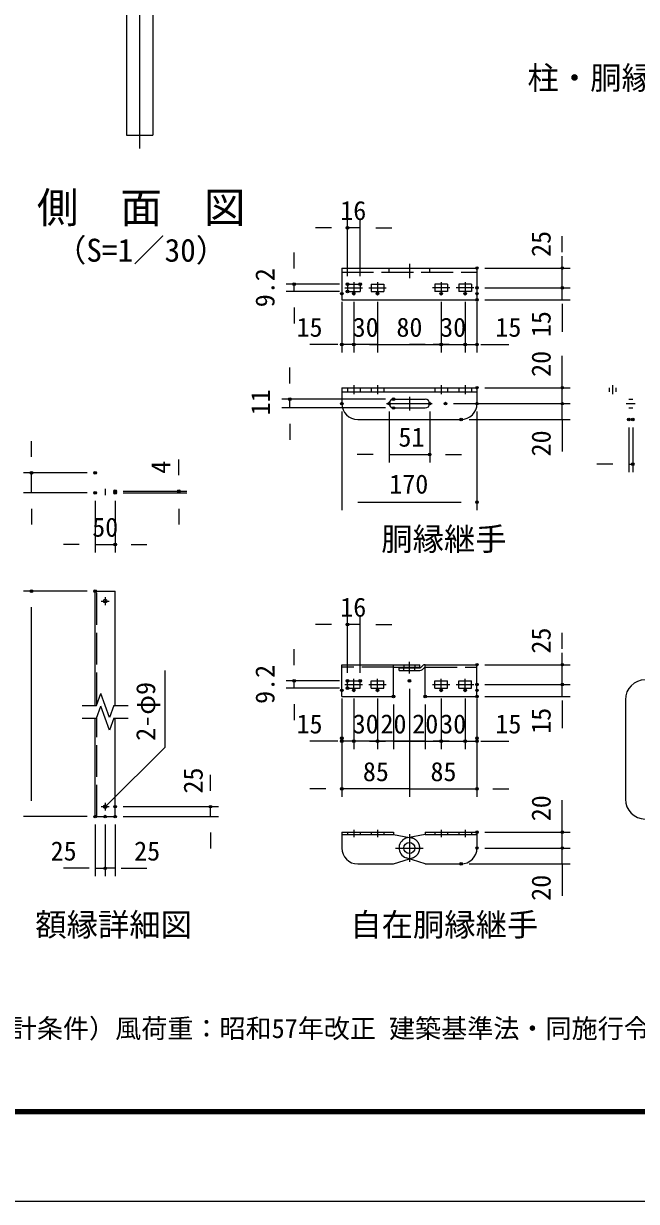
# Model space of a CAD drawing. Units: millimetres, scale not verified, with parts at other scales. Extents: x -6300 to 6300, y -4455 to 4455.
# Drawn here: x -604 to 1708, y -4455 to -13 of the extents above; entities that cross this region are included whole.
import ezdxf
from ezdxf.enums import TextEntityAlignment as Align

# ---------------------------------------------------------------- set-up
doc = ezdxf.new("R2010")
doc.units = ezdxf.units.MM
doc.header["$LTSCALE"] = 20
doc.header["$PDMODE"] = 32
doc.header["$PDSIZE"] = 10
doc.linetypes.add('DASHED', pattern=[7.5, 6, -1.5])
doc.linetypes.add('USER1', pattern=[50.8, 31.75, -6.35, 6.35, -6.35])
for name, color, linetype, lineweight in [('0-1_D-STR1', 1, 'Continuous', 25), ('0-2_D-BMK', 2, 'USER1', 13), ('0-3_D-STR3', 3, 'Continuous', 13), ('0-5_D-STR-DIM', 7, 'Continuous', 13), ('0-6_D-STR-TXT', 7, 'Continuous', 13), ('0-7_D-TTL-TXT', 7, 'Continuous', 25), ('0-A_D-TTL', 7, 'Continuous', 25)]:
    doc.layers.add(name, color=color, linetype=linetype, lineweight=lineweight)
doc.layers.add('0-9_Defpoints', color=8, linetype='Continuous')
doc.styles.add('ＭＳ ゴシック', font='')
doc.styles.get('ＭＳ ゴシック').set_extended_font_data('MS Gothic')

msp = doc.modelspace()

# ---------------------------------------------------------------- linework, layer by layer
at = {"layer": '0-1_D-STR1'}
for p, q in [((-115.96, 3024.36), (-115.96, -433.64)), ((-215.96, 1568.36), (-215.96, -433.64)), ((-215.96, -433.64), (-115.96, -433.64)), ((-333.45, -2584.54), (-333.45, -2153.44)), ((-333.45, -2153.44), (-258.45, -2153.44)), ((-258.45, -2584.54), (-258.45, -2153.44)), ((-333.45, -3003.64), (-333.45, -2632.54)), ((-258.45, -3003.64), (-258.45, -2632.54)), ((-333.45, -3003.64), (-258.45, -3003.64))]:
    msp.add_line(p, q, dxfattribs=at)
at = {"layer": '0-1_D-STR1', "linetype": 'DASHED'}
for p, q in [((-327.45, -2580.17), (-327.45, -2153.44)), ((-327.45, -3003.64), (-327.45, -2628.17))]:
    msp.add_line(p, q, dxfattribs=at)
at = {"layer": '0-1_D-STR1'}
for centre in [(-295.95, -2190.94), (-295.95, -2966.14)]:
    msp.add_circle(centre, 6.75, dxfattribs=at)
at = {"layer": '0-2_D-BMK'}
for p, q in [((-165.96, 3076.36), (-165.96, -483.64)), ((851.55, -918.72), (851.55, -973.16)), ((608.55, -1009.74), (674.55, -1009.74)), ((641.55, -987.84), (641.55, -1031.64)), ((698.55, -1009.74), (764.55, -1009.74)), ((731.55, -987.84), (731.55, -1031.64)), ((1004.55, -1009.74), (938.55, -1009.74)), ((971.55, -987.84), (971.55, -1031.64)), ((1094.55, -1009.74), (1028.55, -1009.74)), ((1061.55, -987.84), (1061.55, -1031.64)), ((641.55, -1377.1), (641.55, -1410.1)), ((731.55, -1377.1), (731.55, -1410.1)), ((971.55, -1377.1), (971.55, -1410.1)), ((1061.55, -1377.1), (1061.55, -1410.1)), ((1618.8, -1410.1), (1618.8, -1377.1)), ((851.55, -1420.6), (851.55, -1471.6)), ((764.72, -1446.1), (938.04, -1446.1)), ((1669.8, -1446.1), (1702.8, -1446.1)), ((-295.95, -1767.27), (-295.95, -1791.27)), ((-295.95, -2175.94), (-295.95, -2205.94)), ((-310.95, -2190.94), (-280.95, -2190.94)), ((851.55, -2463.4), (851.55, -2419.6)), ((641.55, -2527.6), (641.55, -2483.8)), ((731.55, -2527.6), (731.55, -2483.8)), ((971.55, -2527.6), (971.55, -2483.8)), ((1061.55, -2527.6), (1061.55, -2483.8)), ((608.55, -2505.7), (674.55, -2505.7)), ((698.55, -2505.7), (764.55, -2505.7)), ((938.55, -2505.7), (1004.55, -2505.7)), ((1028.55, -2505.7), (1094.55, -2505.7)), ((-310.95, -2966.14), (-280.95, -2966.14)), ((-295.95, -2951.14), (-295.95, -2981.14)), ((641.55, -3053.06), (641.55, -3080.66)), ((731.55, -3053.06), (731.55, -3080.66)), ((971.55, -3053.06), (971.55, -3080.66)), ((1061.55, -3053.06), (1061.55, -3080.66)), ((851.55, -3069.68), (851.55, -3174.45)), ((851.55, -3099.56), (851.55, -3144.56)), ((799.16, -3122.06), (903.93, -3122.06)), ((824.55, -3122.06), (878.55, -3122.06))]:
    msp.add_line(p, q, dxfattribs=at)
at = {"layer": '0-3_D-STR3'}
for p, q in [((596.55, -934.74), (1106.55, -934.74)), ((596.55, -934.74), (596.55, -1054.74)), ((1106.55, -934.74), (1106.55, -1054.74)), ((617.55, -995.94), (617.55, -1023.54)), ((617.55, -995.94), (665.55, -995.94)), ((665.55, -995.94), (665.55, -1023.54)), ((707.55, -995.94), (755.55, -995.94)), ((707.55, -995.94), (707.55, -1023.54)), ((755.55, -995.94), (755.55, -1023.54)), ((947.55, -995.94), (947.55, -1023.54)), ((995.55, -995.94), (947.55, -995.94)), ((995.55, -995.94), (995.55, -1023.54)), ((1085.55, -995.94), (1037.55, -995.94)), ((1037.55, -995.94), (1037.55, -1023.54)), ((1085.55, -995.94), (1085.55, -1023.54)), ((596.55, -1054.74), (1106.55, -1054.74)), ((617.55, -1023.54), (665.55, -1023.54)), ((707.55, -1023.54), (755.55, -1023.54)), ((995.55, -1023.54), (947.55, -1023.54)), ((1085.55, -1023.54), (1037.55, -1023.54)), ((596.55, -1386.1), (1106.55, -1386.1)), ((596.55, -1386.1), (596.55, -1446.1)), ((596.55, -1401.1), (1106.55, -1401.1)), ((1106.55, -1386.1), (1106.55, -1446.1)), ((791.55, -1429.6), (911.55, -1429.6)), ((791.55, -1462.6), (911.55, -1462.6)), ((656.55, -1506.1), (1046.55, -1506.1)), ((596.55, -2430.7), (890.55, -2430.7)), ((596.55, -2550.7), (596.55, -2430.7)), ((791.55, -2550.7), (791.55, -2430.7)), ((791.55, -2440.3), (890.55, -2440.3)), ((812.55, -2452.3), (812.55, -2442.7)), ((812.55, -2442.7), (890.98, -2442.7)), ((890.55, -2440.3), (890.55, -2430.7)), ((901.43, -2434.89), (894.21, -2441.45)), ((907.89, -2441.99), (900.67, -2448.56)), ((911.55, -2430.7), (1106.55, -2430.7)), ((911.55, -2550.7), (911.55, -2430.7)), ((1106.55, -2550.7), (1106.55, -2430.7)), ((812.55, -2452.3), (890.98, -2452.3)), ((617.55, -2491.9), (665.55, -2491.9)), ((617.55, -2519.5), (617.55, -2491.9)), ((617.55, -2519.5), (665.55, -2519.5)), ((665.55, -2519.5), (665.55, -2491.9)), ((707.55, -2491.9), (755.55, -2491.9)), ((707.55, -2519.5), (707.55, -2491.9)), ((707.55, -2519.5), (755.55, -2519.5)), ((755.55, -2519.5), (755.55, -2491.9)), ((947.55, -2491.9), (995.55, -2491.9)), ((947.55, -2519.5), (947.55, -2491.9)), ((947.55, -2519.5), (995.55, -2519.5)), ((995.55, -2519.5), (995.55, -2491.9)), ((1037.55, -2491.9), (1085.55, -2491.9)), ((1037.55, -2519.5), (1037.55, -2491.9)), ((1037.55, -2519.5), (1085.55, -2519.5)), ((1085.55, -2519.5), (1085.55, -2491.9)), ((596.55, -2550.7), (791.55, -2550.7)), ((911.55, -2550.7), (1106.55, -2550.7)), ((596.55, -3062.06), (791.55, -3062.06)), ((596.55, -3062.06), (596.55, -3122.06)), ((791.55, -3062.06), (791.55, -3071.66)), ((911.55, -3062.06), (1106.55, -3062.06)), ((911.55, -3062.06), (911.55, -3071.66)), ((1106.55, -3062.06), (1106.55, -3122.06)), ((596.55, -3071.66), (791.55, -3071.66)), ((791.55, -3071.66), (851.55, -3082.44)), ((911.55, -3071.66), (844.65, -3083.68)), ((911.55, -3071.66), (1106.55, -3071.66)), ((656.55, -3182.06), (791.55, -3182.06)), ((791.55, -3182.06), (851.55, -3162.99)), ((911.55, -3182.06), (839.73, -3159.23)), ((911.55, -3182.06), (1046.55, -3182.06))]:
    msp.add_line(p, q, dxfattribs=at)
at = {"layer": '0-3_D-STR3', "linetype": 'DASHED'}
for p, q in [((596.55, -949.74), (1106.55, -949.74)), ((775.05, -949.74), (775.05, -934.74)), ((928.05, -949.74), (928.05, -934.74)), ((617.55, -1386.1), (617.55, -1401.1)), ((665.55, -1386.1), (665.55, -1401.1)), ((707.55, -1386.1), (707.55, -1401.1)), ((755.55, -1386.1), (755.55, -1401.1)), ((947.55, -1386.1), (947.55, -1401.1)), ((995.55, -1386.1), (995.55, -1401.1)), ((1037.55, -1386.1), (1037.55, -1401.1)), ((1085.55, -1386.1), (1085.55, -1401.1)), ((1605.9, -1401.1), (1605.9, -1386.1)), ((1631.7, -1401.1), (1631.7, -1386.1)), ((1678.8, -1429.6), (1693.8, -1429.6)), ((1678.8, -1462.6), (1693.8, -1462.6)), ((791.55, -2440.3), (596.55, -2440.3)), ((830.55, -2430.7), (830.55, -2440.3)), ((830.55, -2452.3), (830.55, -2442.7)), ((872.55, -2430.7), (872.55, -2440.3)), ((872.55, -2452.3), (872.55, -2442.7)), ((911.55, -2440.3), (1106.55, -2440.3)), ((617.55, -3062.06), (617.55, -3071.66)), ((665.55, -3062.06), (665.55, -3071.66)), ((707.55, -3062.06), (707.55, -3071.66)), ((755.55, -3062.06), (755.55, -3071.66)), ((947.55, -3062.06), (947.55, -3071.66)), ((995.55, -3062.06), (995.55, -3071.66)), ((1037.55, -3062.06), (1037.55, -3071.66)), ((1085.55, -3062.06), (1085.55, -3071.66)), ((851.55, -3082.44), (858.44, -3083.68)), ((851.55, -3162.99), (863.36, -3159.23))]:
    msp.add_line(p, q, dxfattribs=at)
at = {"layer": '0-3_D-STR3'}
msp.add_circle((851.55, -3122.06), 21, dxfattribs=at)
for centre, radius, start, end in [((656.55, -1446.1), 60, 180, 270), ((791.55, -1446.1), 16.5, 90, 270), ((911.55, -1446.1), 16.5, 270, 90), ((1046.55, -1446.1), 60, 270, 0), ((890.98, -2437.9), 4.8, 270, 312.26587), ((911.5, -2444.91), 14.21, 89.8278, 135.14925), ((911.55, -2445.1), 4.8, 90, 139.63546), ((890.98, -2437.9), 14.4, 270, 312.26587), ((851.55, -3122.06), 39, 100.18177, 252.36255), ((656.55, -3122.06), 60, 180, 270), ((1046.55, -3122.06), 60, 270, 0)]:
    msp.add_arc(centre, radius, start, end, dxfattribs=at)
at = {"layer": '0-3_D-STR3', "linetype": 'DASHED'}
msp.add_arc((851.55, -3122.06), 39, 287.63745, 79.81823, dxfattribs=at)
at = {"layer": '0-5_D-STR-DIM'}
for p, q in [((617.55, -965.94), (617.55, -753.06)), ((665.55, -965.94), (665.55, -753.06)), ((557.55, -783.06), (497.55, -783.06)), ((665.55, -783.06), (617.55, -783.06)), ((725.55, -783.06), (785.55, -783.06)), ((1428.4, -874.74), (1428.4, -814.74)), ((416.55, -935.94), (416.55, -875.94)), ((1428.4, -949.74), (1428.4, -889.74)), ((1136.55, -934.74), (1458.4, -934.74)), ((1428.4, -1009.74), (1428.4, -934.74)), ((587.55, -995.94), (386.55, -995.94)), ((416.55, -1023.54), (416.55, -995.94)), ((1136.55, -1009.74), (1458.4, -1009.74)), ((1136.55, -1009.74), (1458.4, -1009.74)), ((1428.4, -1054.74), (1428.4, -1009.74)), ((587.55, -1023.54), (386.55, -1023.54)), ((596.55, -1061.64), (596.55, -1253.15)), ((641.55, -1061.64), (641.55, -1253.15)), ((641.55, -1061.64), (641.55, -1253.15)), ((731.55, -1061.64), (731.55, -1253.15)), ((731.55, -1061.64), (731.55, -1253.15)), ((971.55, -1061.64), (971.55, -1253.15)), ((971.55, -1061.64), (971.55, -1253.15)), ((1061.55, -1061.64), (1061.55, -1253.15)), ((1061.55, -1061.64), (1061.55, -1253.15)), ((1106.55, -1061.64), (1106.55, -1253.15)), ((1136.55, -1054.74), (1458.4, -1054.74)), ((416.55, -1083.54), (416.55, -1143.54)), ((1428.4, -1069.74), (1428.4, -1129.74)), ((1428.4, -1114.74), (1428.4, -1174.74)), ((536.55, -1223.15), (476.55, -1223.15)), ((581.55, -1223.15), (521.55, -1223.15)), ((641.55, -1223.15), (596.55, -1223.15)), ((671.55, -1223.15), (611.55, -1223.15)), ((731.55, -1223.15), (641.55, -1223.15)), ((701.55, -1223.15), (761.55, -1223.15)), ((731.55, -1223.15), (971.55, -1223.15)), ((791.55, -1223.15), (851.55, -1223.15)), ((911.55, -1223.15), (851.55, -1223.15)), ((1001.55, -1223.15), (941.55, -1223.15)), ((971.55, -1223.15), (1061.55, -1223.15)), ((1031.55, -1223.15), (1091.55, -1223.15)), ((1061.55, -1223.15), (1106.55, -1223.15)), ((1121.55, -1223.15), (1181.55, -1223.15)), ((1166.55, -1223.15), (1226.55, -1223.15)), ((1428.4, -1326.1), (1428.4, -1266.1)), ((400.05, -1369.6), (400.05, -1309.6)), ((1428.4, -1386.1), (1428.4, -1326.1)), ((1136.55, -1386.1), (1458.4, -1386.1)), ((1428.4, -1446.1), (1428.4, -1386.1)), ((761.55, -1429.6), (370.05, -1429.6)), ((761.55, -1462.6), (370.05, -1462.6)), ((400.05, -1462.6), (400.05, -1429.6)), ((1017.69, -1446.1), (1458.4, -1446.1)), ((1017.69, -1446.1), (1458.4, -1446.1)), ((1428.4, -1506.1), (1428.4, -1446.1)), ((596.55, -1476.1), (596.55, -1847.61)), ((775.05, -1476.1), (775.05, -1667.61)), ((928.05, -1476.1), (928.05, -1667.61)), ((1076.55, -1506.1), (1458.4, -1506.1)), ((1106.55, -1476.1), (1106.55, -1847.61)), ((1428.4, -1506.1), (1428.4, -1566.1)), ((400.05, -1522.6), (400.05, -1582.6)), ((1678.8, -1536.07), (1678.8, -1704.48)), ((1693.8, -1536.07), (1693.8, -1704.48)), ((-573.45, -1647.27), (-573.45, -1587.27)), ((1428.4, -1566.1), (1428.4, -1626.1)), ((715.05, -1637.61), (655.05, -1637.61)), ((775.05, -1637.61), (928.05, -1637.61)), ((988.05, -1637.61), (1048.05, -1637.61)), ((-18.45, -1716.27), (-18.45, -1656.27)), ((1618.8, -1674.48), (1558.8, -1674.48)), ((1678.8, -1674.48), (1693.8, -1674.48)), ((-363.45, -1707.27), (-603.45, -1707.27)), ((-573.45, -1782.27), (-573.45, -1707.27)), ((-228.45, -1776.27), (11.55, -1776.27)), ((-18.45, -1782.27), (-18.45, -1776.27)), ((-363.45, -1782.27), (-603.45, -1782.27)), ((-333.45, -1812.27), (-333.45, -2007.27)), ((-258.45, -1812.27), (-258.45, -2007.27)), ((-228.45, -1782.27), (11.55, -1782.27)), ((656.55, -1817.61), (1046.55, -1817.61)), ((-573.45, -1842.27), (-573.45, -1902.27)), ((-18.45, -1842.27), (-18.45, -1902.27)), ((-393.45, -1977.27), (-453.45, -1977.27)), ((-333.45, -1977.27), (-258.45, -1977.27)), ((-198.45, -1977.27), (-138.45, -1977.27)), ((-363.45, -2153.44), (-603.45, -2153.44)), ((-573.45, -2943.64), (-573.45, -2213.44)), ((617.55, -2461.9), (617.55, -2249.02)), ((665.55, -2461.9), (665.55, -2249.02)), ((557.55, -2279.02), (497.55, -2279.02)), ((665.55, -2279.02), (617.55, -2279.02)), ((725.55, -2279.02), (785.55, -2279.02)), ((1428.4, -2370.7), (1428.4, -2310.7)), ((416.55, -2431.9), (416.55, -2371.9)), ((1428.4, -2445.7), (1428.4, -2385.7)), ((1136.55, -2430.7), (1458.4, -2430.7)), ((1428.4, -2505.7), (1428.4, -2430.7)), ((587.55, -2491.9), (386.55, -2491.9)), ((587.55, -2519.5), (386.55, -2519.5)), ((416.55, -2519.5), (416.55, -2491.9)), ((851.55, -2521.3), (851.55, -2929.11)), ((851.55, -2521.3), (851.55, -2929.11)), ((1136.55, -2505.7), (1458.4, -2505.7)), ((1136.55, -2505.7), (1458.4, -2505.7)), ((1428.4, -2550.7), (1428.4, -2505.7)), ((-329.09, -2584.69), (-312.52, -2539.16)), ((-279.37, -2630.22), (-312.52, -2539.16)), ((596.55, -2557.6), (596.55, -2749.11)), ((641.55, -2557.6), (641.55, -2749.11)), ((641.55, -2557.6), (641.55, -2749.11)), ((731.55, -2557.6), (731.55, -2749.11)), ((731.55, -2557.6), (731.55, -2749.11)), ((971.55, -2557.6), (971.55, -2749.11)), ((971.55, -2557.6), (971.55, -2749.11)), ((1061.55, -2557.6), (1061.55, -2749.11)), ((1061.55, -2557.6), (1061.55, -2749.11)), ((1106.55, -2557.6), (1106.55, -2749.11)), ((1136.55, -2550.7), (1458.4, -2550.7)), ((1428.4, -2565.7), (1428.4, -2625.7)), ((-382.55, -2584.54), (-329.04, -2584.54)), ((-329.09, -2632.69), (-312.52, -2587.16)), ((-279.37, -2678.22), (-312.52, -2587.16)), ((-262.8, -2584.69), (-279.37, -2630.22)), ((-262.75, -2584.54), (-209.23, -2584.54)), ((416.55, -2579.5), (416.55, -2639.5)), ((791.55, -2580.7), (791.55, -2749.11)), ((911.55, -2580.7), (911.55, -2749.11)), ((1428.4, -2610.7), (1428.4, -2670.7)), ((-382.55, -2632.54), (-329.04, -2632.54)), ((-262.8, -2632.69), (-279.37, -2678.22)), ((-262.75, -2632.54), (-209.23, -2632.54)), ((536.55, -2719.11), (476.55, -2719.11)), ((581.55, -2719.11), (521.55, -2719.11)), ((641.55, -2719.11), (596.55, -2719.11)), ((596.55, -2737.6), (596.55, -2929.11)), ((671.55, -2719.11), (611.55, -2719.11)), ((731.55, -2719.11), (641.55, -2719.11)), ((701.55, -2719.11), (761.55, -2719.11)), ((791.55, -2719.11), (731.55, -2719.11)), ((851.55, -2719.11), (791.55, -2719.11)), ((791.55, -2719.11), (851.55, -2719.11)), ((911.55, -2719.11), (851.55, -2719.11)), ((851.55, -2719.11), (911.55, -2719.11)), ((911.55, -2719.11), (971.55, -2719.11)), ((1001.55, -2719.11), (941.55, -2719.11)), ((971.55, -2719.11), (1061.55, -2719.11)), ((1031.55, -2719.11), (1091.55, -2719.11)), ((1061.55, -2719.11), (1106.55, -2719.11)), ((1106.55, -2737.6), (1106.55, -2929.11)), ((1121.55, -2719.11), (1181.55, -2719.11)), ((1166.55, -2719.11), (1226.55, -2719.11)), ((101.55, -2906.14), (101.55, -2846.14)), ((536.55, -2899.11), (476.55, -2899.11)), ((851.55, -2899.11), (596.55, -2899.11)), ((791.55, -2899.11), (731.55, -2899.11)), ((851.55, -2899.11), (1106.55, -2899.11)), ((911.55, -2899.11), (971.55, -2899.11)), ((1166.55, -2899.11), (1226.55, -2899.11)), ((-228.45, -2966.14), (131.55, -2966.14)), ((101.55, -3003.64), (101.55, -2966.14)), ((1428.4, -3002.06), (1428.4, -2942.06)), ((-363.45, -3003.64), (-603.45, -3003.64)), ((-228.45, -3003.64), (131.55, -3003.64)), ((1428.4, -3062.06), (1428.4, -3002.06)), ((-333.45, -3033.64), (-333.45, -3228.64)), ((-295.95, -3033.64), (-295.95, -3228.64)), ((-295.95, -3033.64), (-295.95, -3228.64)), ((-258.45, -3033.64), (-258.45, -3228.64)), ((101.55, -3063.64), (101.55, -3123.64)), ((1136.55, -3062.06), (1458.4, -3062.06)), ((1428.4, -3122.06), (1428.4, -3062.06)), ((1136.55, -3122.06), (1458.4, -3122.06)), ((1136.55, -3122.06), (1458.4, -3122.06)), ((1428.4, -3182.06), (1428.4, -3122.06)), ((1076.55, -3182.06), (1458.4, -3182.06)), ((1428.4, -3182.06), (1428.4, -3242.06)), ((-393.45, -3198.64), (-453.45, -3198.64)), ((-355.95, -3198.64), (-415.95, -3198.64)), ((-333.45, -3198.64), (-295.95, -3198.64)), ((-258.45, -3198.64), (-295.95, -3198.64)), ((-235.95, -3198.64), (-175.95, -3198.64)), ((-198.45, -3198.64), (-138.45, -3198.64)), ((1428.4, -3242.06), (1428.4, -3302.06))]:
    msp.add_line(p, q, dxfattribs=at)
at = {"layer": '0-6_D-STR-TXT'}
msp.add_lwpolyline([(-70.66, -2453.2), (-70.66, -2743.01), (-289.73, -2959.99)], dxfattribs=at)
at = {"layer": '0-7_D-TTL-TXT', "color": 2}
msp.add_line((1666.41, -2562.87), (1666.41, -2937.87), dxfattribs=at)
for centre, start, end in [((1741.41, -2562.87), 90, 180), ((1741.41, -2937.87), 180, 270)]:
    msp.add_arc(centre, 75, start, end, dxfattribs=at)
at = {"layer": '0-9_Defpoints'}
for p in [(617.55, -783.06), (1106.55, -934.74), (1428.4, -934.74), (416.55, -995.94), (617.55, -995.94), (617.55, -995.94), (617.55, -1023.54), (665.55, -995.94), (1106.55, -1009.74), (1428.4, -1009.74), (596.55, -1031.64), (641.55, -1031.64), (731.55, -1031.64), (971.55, -1031.64), (1061.55, -1031.64), (1106.55, -1031.64), (1106.55, -1054.74), (596.55, -1223.15), (641.55, -1223.15), (971.55, -1223.15), (1061.55, -1223.15), (1106.55, -1223.15), (1106.55, -1386.1), (1428.4, -1386.1), (400.05, -1429.6), (596.55, -1446.1), (775.05, -1446.1), (791.55, -1429.6), (791.55, -1462.6), (928.05, -1446.1), (987.69, -1446.1), (1106.55, -1446.1), (1428.4, -1446.1), (1046.55, -1506.1), (1678.8, -1506.07), (1693.8, -1506.07), (928.05, -1637.61), (1693.8, -1674.48), (-573.45, -1707.27), (-333.45, -1707.27), (-258.45, -1776.27), (-18.45, -1776.27), (-333.45, -1782.27), (-333.45, -1782.27), (-258.45, -1782.27), (-258.45, -1782.27), (1106.55, -1817.61), (-258.45, -1977.27), (-573.45, -2153.44), (-333.45, -2153.44), (617.55, -2279.02), (1106.55, -2430.7), (1428.4, -2430.7), (416.55, -2491.9), (617.55, -2491.9), (617.55, -2491.9), (665.55, -2491.9), (851.55, -2491.3), (596.55, -2527.6), (617.55, -2519.5), (641.55, -2527.6), (731.55, -2527.6), (971.55, -2527.6), (1061.55, -2527.6), (1106.55, -2505.7), (1106.55, -2527.6), (1428.4, -2505.7), (791.55, -2550.7), (911.55, -2550.7), (1106.55, -2550.7), (596.55, -2707.6), (1106.55, -2707.6), (596.55, -2719.11), (641.55, -2719.11), (731.55, -2719.11), (971.55, -2719.11), (1061.55, -2719.11), (1106.55, -2719.11), (596.55, -2899.11), (1106.55, -2899.11), (-258.45, -2966.14), (101.55, -2966.14), (-333.45, -3003.64), (-333.45, -3003.64), (-295.95, -3003.64), (-258.45, -3003.64), (-258.45, -3003.64), (1106.55, -3062.06), (1428.4, -3062.06), (1106.55, -3122.06), (1428.4, -3122.06), (-295.95, -3198.64), (1046.55, -3182.06)]:
    msp.add_point(p, dxfattribs=at)
at = {"layer": '0-A_D-TTL', "color": 2}
msp.add_lwpolyline([(-6300, 4455), (6300, 4455), (6300, -4455), (-6300, -4455)], close=True, dxfattribs=at)
at = {"layer": '0-A_D-TTL'}
for points in [[(-5895, 4125), (5895, 4125), (5895, -4125), (-5895, -4125)], [(-5891.25, 4121.25), (5891.25, 4121.25), (5891.25, -4121.25), (-5891.25, -4121.25)], [(-5887.5, 4117.5), (5887.5, 4117.5), (5887.5, -4117.5), (-5887.5, -4117.5)], [(-5883.75, 4113.75), (5883.75, 4113.75), (5883.75, -4113.75), (-5883.75, -4113.75)], [(-5880, 4110), (5880, 4110), (5880, -4110), (-5880, -4110)]]:
    msp.add_lwpolyline(points, close=True, dxfattribs=at)

# ---------------------------------------------------------------- texts
at = {"layer": '0-5_D-STR-DIM', "style": 'ＭＳ ゴシック'}
for s, p in [('16', (590.73, -775.53)), ('15', (425.92, -1215.62)), ('30', (637.61, -1215.62)), ('80', (802.61, -1215.62)), ('30', (967.61, -1215.62)), ('15', (1175.92, -1215.62)), ('51', (810.22, -1630.08)), ('170', (775.57, -1807.08)), ('50', (-344.88, -1969.67)), ('16', (590.73, -2271.5)), ('15', (425.92, -2711.59)), ('30', (637.61, -2711.59)), ('20', (742.42, -2711.59)), ('20', (862.42, -2711.59)), ('30', (967.61, -2711.59)), ('15', (1175.92, -2711.59)), ('85', (676.08, -2891.59)), ('85', (931.08, -2891.59)), ('25', (-501.6, -3191.04)), ('25', (-186.6, -3191.04))]:
    msp.add_text(s, height=72.14, dxfattribs=at).set_placement(p, align=Align.BOTTOM_LEFT)
for s, p in [('25', (1405.86, -892.89)), ('9.2', (364.42, -1082.64)), ('15', (1405.86, -1195.36)), ('20', (1405.86, -1345.22)), ('11', (347.92, -1490.09)), ('20', (1405.86, -1645.22)), ('4', (-28.71, -1710.46)), ('25', (1405.86, -2388.85)), ('9.2', (364.42, -2578.6)), ('15', (1405.86, -2691.33)), ('25', (93.56, -2916.79)), ('20', (1405.86, -3021.19)), ('20', (1405.86, -3321.19))]:
    msp.add_text(s, height=72.14, rotation=90, dxfattribs=at).set_placement(p, align=Align.BOTTOM_LEFT)
at = {"layer": '0-6_D-STR-TXT', "style": 'ＭＳ ゴシック'}
msp.add_text('2-φ9', height=72.14, rotation=90, dxfattribs=at).set_placement((-85.47, -2717.65), align=Align.BOTTOM_LEFT)
at = {"layer": '0-7_D-TTL-TXT', "style": 'ＭＳ ゴシック'}
for s, height, p in [('柱・胴縁取付詳細（中間部）', 86.66, (1297.03, -286.9)), ('側\u3000面\u3000図', 115.4, (-553.41, -798.91)), ('側\u3000面\u3000図', 115.4, (-553.41, -798.91)), ('（S=1／30）', 86.66, (-485.18, -936.87)), ('胴縁継手', 86.66, (745.49, -2026.1)), ('額縁詳細図', 86.66, (-559.53, -3480.56)), ('自在胴縁継手', 86.66, (628.54, -3480.56)), ('（設計条件）風荷重：昭和57年改正 建築基準法・同施行令に基づく風圧力に準拠。', 72.14, (-848.67, -3860.4))]:
    msp.add_text(s, height=height, dxfattribs=at).set_placement(p, align=Align.BOTTOM_LEFT)

doc.saveas('drawing.dxf')
